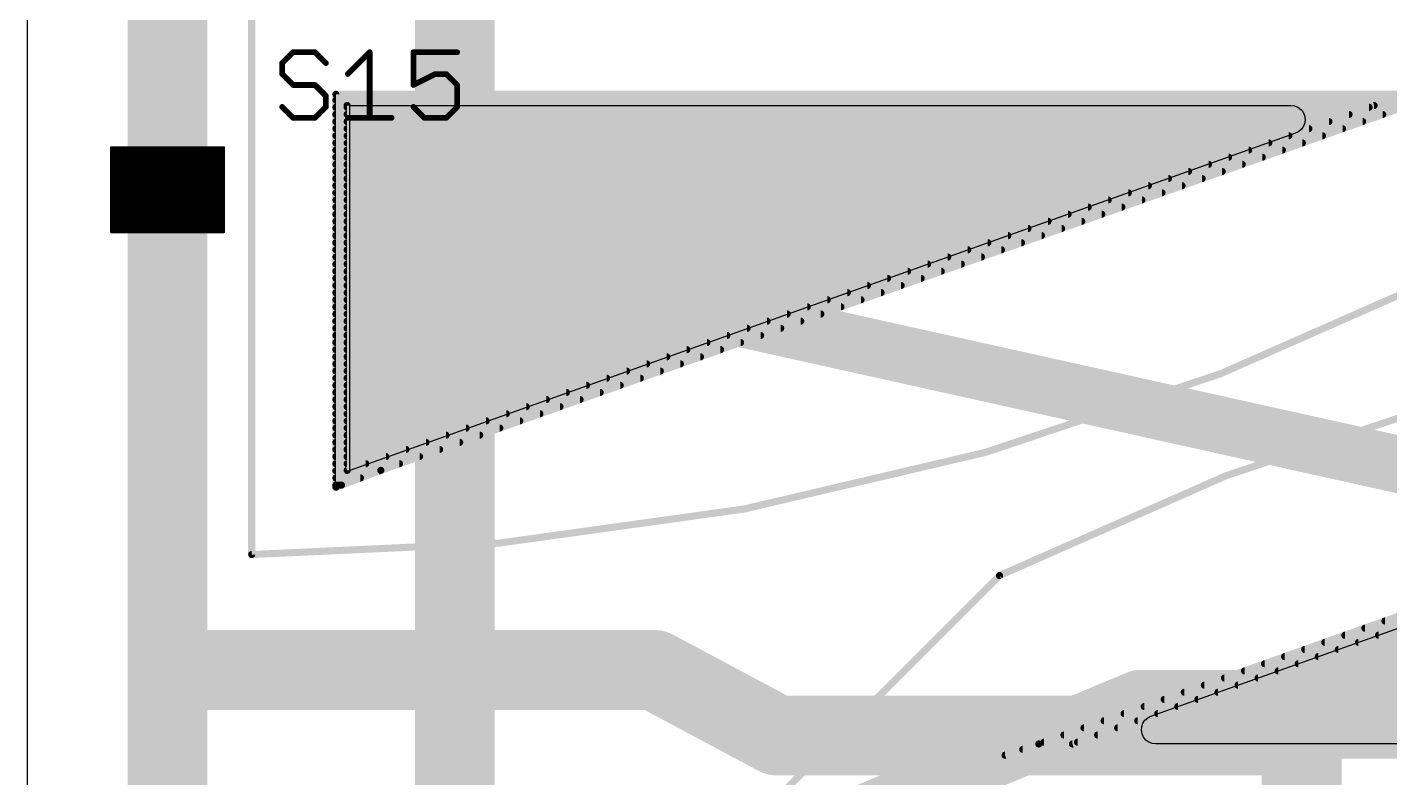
# Model space of a CAD drawing. Extents: x 0 to 82, y 0 to 110.
# Drawn here: x 0 to 24.28, y 58.02 to 71.39 of the extents above; entities that cross this region are included whole.
import ezdxf

# ---------------------------------------------------------------- set-up
doc = ezdxf.new("R2010")
doc.units = 0
for name, color, linetype in [('1', 22, 'CONTINUOUS'), ('16', 175, 'CONTINUOUS'), ('17', 82, 'CONTINUOUS'), ('18', 82, 'CONTINUOUS'), ('20', 7, 'CONTINUOUS'), ('21', 253, 'CONTINUOUS'), ('25', 253, 'CONTINUOUS'), ('29', 253, 'CONTINUOUS'), ('30', 253, 'CONTINUOUS'), ('31', 253, 'CONTINUOUS')]:
    doc.layers.add(name, color=color, linetype=linetype)

# ---------------------------------------------------------------- blocks, each defined once
blk = doc.blocks.new('ROUNDP')
at = {"const_width": 0.5}
blk.add_lwpolyline([(0, -0.25, 1), (0, 0.25, 1), (0, -0.25)], format="xyb", dxfattribs=at)
blk = doc.blocks.new('RECT')
blk.add_solid([(-0.5, -0.5), (0.5, -0.5), (-0.5, 0.5), (0.5, 0.5)])
blk = doc.blocks.new('ROUNDV')
at = {"const_width": 0.5}
blk.add_lwpolyline([(0, -0.25, 1), (0, 0.25, 1), (0, -0.25)], format="xyb", dxfattribs=at)

msp = doc.modelspace()

# ---------------------------------------------------------------- linework, layer by layer
at = {"layer": '1'}
for p, q in [((5.75, 70), (22.5172, 70)), ((5.75, 63.5), (5.75, 70)), ((22.5172, 70), (22.5812, 69.9918)), ((22.5812, 69.9918), (22.641, 69.9677)), ((22.641, 69.9677), (22.6929, 69.9294)), ((22.6929, 69.9294), (22.7335, 69.8791)), ((22.7335, 69.8791), (22.76, 69.8203)), ((22.7654, 69.6924), (22.7439, 69.6316)), ((22.76, 69.8203), (22.7709, 69.7567)), ((22.7709, 69.7567), (22.7654, 69.6924)), ((22.6017, 69.5065), (5.75, 63.5)), ((22.6593, 69.5355), (22.6017, 69.5065)), ((22.7078, 69.5781), (22.6593, 69.5355)), ((22.7439, 69.6316), (22.7078, 69.5781)), ((20.0233, 59.1185), (36.875, 65.125)), ((19.8811, 58.9934), (19.9172, 59.0469)), ((19.9172, 59.0469), (19.9657, 59.0895)), ((19.9657, 59.0895), (20.0233, 59.1185)), ((19.8541, 58.8683), (19.8596, 58.9326)), ((19.865, 58.8047), (19.8541, 58.8683)), ((19.8596, 58.9326), (19.8811, 58.9934)), ((19.8915, 58.7459), (19.865, 58.8047)), ((19.9321, 58.6956), (19.8915, 58.7459)), ((19.984, 58.6573), (19.9321, 58.6956)), ((20.0438, 58.6332), (19.984, 58.6573)), ((20.1078, 58.625), (20.0438, 58.6332)), ((36.875, 58.625), (20.1078, 58.625))]:
    msp.add_line(p, q, dxfattribs=at)
for points, const_width in [([(3.5, 69.25), (1.5, 69.25)], 0.05), ([(1.5, 69.25), (1.5, 67.75)], 0.05), ([(3.5, 69.25), (1.5, 69.25)], 0.05), ([(3.5, 69.2), (1.5, 69.2)], 0.05), ([(3.5, 67.75), (3.5, 69.25)], 0.05), ([(3.5, 69.15), (1.5, 69.15)], 0.05), ([(3.5, 69.1), (1.5, 69.1)], 0.05), ([(3.5, 69.05), (1.5, 69.05)], 0.05), ([(3.5, 69), (1.5, 69)], 0.05), ([(3.5, 68.95), (1.5, 68.95)], 0.05), ([(3.5, 68.9), (1.5, 68.9)], 0.05), ([(3.5, 68.85), (1.5, 68.85)], 0.05), ([(3.5, 68.8), (1.5, 68.8)], 0.05), ([(3.5, 68.75), (1.5, 68.75)], 0.05), ([(3.5, 68.7), (1.5, 68.7)], 0.05), ([(3.5, 68.65), (1.5, 68.65)], 0.05), ([(3.5, 68.6), (1.5, 68.6)], 0.05), ([(3.5, 68.55), (1.5, 68.55)], 0.05), ([(3.5, 68.5), (1.5, 68.5)], 0.05), ([(3.5, 68.45), (1.5, 68.45)], 0.05), ([(3.5, 68.4), (1.5, 68.4)], 0.05), ([(3.5, 68.35), (1.5, 68.35)], 0.05), ([(3.5, 68.3), (1.5, 68.3)], 0.05), ([(3.5, 68.25), (1.5, 68.25)], 0.05), ([(3.5, 68.2), (1.5, 68.2)], 0.05), ([(3.5, 68.15), (1.5, 68.15)], 0.05), ([(3.5, 68.1), (1.5, 68.1)], 0.05), ([(3.5, 68.05), (1.5, 68.05)], 0.05), ([(3.5, 68), (1.5, 68)], 0.05), ([(3.5, 67.95), (1.5, 67.95)], 0.05), ([(3.5, 67.9), (1.5, 67.9)], 0.05), ([(3.5, 67.85), (1.5, 67.85)], 0.05), ([(3.5, 67.8), (1.5, 67.8)], 0.05), ([(1.5, 67.75), (3.5, 67.75)], 0.05), ([(11.176, 66.548), (6.6, 66.9)], 1.016), ([(11.176, 59.944), (2.5, 59.944)], 1.4224), ([(23.368, 59.436), (23.876, 59.944)], 1.016), ([(23.876, 59.944), (34.244, 59.944)], 1.016), ([(13.716, 56.896), (19.812, 59.436)], 1.016), ([(19.812, 59.436), (23.368, 59.436)], 1.016)]:
    msp.add_lwpolyline(points, dxfattribs=dict(at, const_width=const_width))
for points, const_width in [([(1.5, 69.2625, 1), (1.5, 69.2375)], 0.025), ([(1.5125, 69.25, 1), (1.4875, 69.25)], 0.025), ([(1.5, 69.2625, 1), (1.5, 69.2375)], 0.025), ([(1.5, 69.2125, 1), (1.5, 69.1875)], 0.025), ([(3.5125, 69.25, 1), (3.4875, 69.25)], 0.025), ([(3.5, 69.2375, 1), (3.5, 69.2625)], 0.025), ([(3.5, 69.2375, 1), (3.5, 69.2625)], 0.025), ([(3.5, 69.1875, 1), (3.5, 69.2125)], 0.025), ([(1.5, 69.1625, 1), (1.5, 69.1375)], 0.025), ([(1.5, 69.1125, 1), (1.5, 69.0875)], 0.025), ([(1.5, 69.0625, 1), (1.5, 69.0375)], 0.025), ([(1.5, 69.0125, 1), (1.5, 68.9875)], 0.025), ([(1.5, 68.9625, 1), (1.5, 68.9375)], 0.025), ([(3.5, 69.1375, 1), (3.5, 69.1625)], 0.025), ([(3.5, 69.0875, 1), (3.5, 69.1125)], 0.025), ([(3.5, 69.0375, 1), (3.5, 69.0625)], 0.025), ([(3.5, 68.9875, 1), (3.5, 69.0125)], 0.025), ([(3.5, 68.9375, 1), (3.5, 68.9625)], 0.025), ([(1.5, 68.9125, 1), (1.5, 68.8875)], 0.025), ([(1.5, 68.8625, 1), (1.5, 68.8375)], 0.025), ([(1.5, 68.8125, 1), (1.5, 68.7875)], 0.025), ([(1.5, 68.7625, 1), (1.5, 68.7375)], 0.025), ([(1.5, 68.7125, 1), (1.5, 68.6875)], 0.025), ([(3.5, 68.8875, 1), (3.5, 68.9125)], 0.025), ([(3.5, 68.8375, 1), (3.5, 68.8625)], 0.025), ([(3.5, 68.7875, 1), (3.5, 68.8125)], 0.025), ([(3.5, 68.7375, 1), (3.5, 68.7625)], 0.025), ([(3.5, 68.6875, 1), (3.5, 68.7125)], 0.025), ([(1.5, 68.6625, 1), (1.5, 68.6375)], 0.025), ([(1.5, 68.6125, 1), (1.5, 68.5875)], 0.025), ([(1.5, 68.5625, 1), (1.5, 68.5375)], 0.025), ([(1.5, 68.5125, 1), (1.5, 68.4875)], 0.025), ([(1.5, 68.4625, 1), (1.5, 68.4375)], 0.025), ([(3.5, 68.6375, 1), (3.5, 68.6625)], 0.025), ([(3.5, 68.5875, 1), (3.5, 68.6125)], 0.025), ([(3.5, 68.5375, 1), (3.5, 68.5625)], 0.025), ([(3.5, 68.4875, 1), (3.5, 68.5125)], 0.025), ([(3.5, 68.4375, 1), (3.5, 68.4625)], 0.025), ([(1.5, 68.4125, 1), (1.5, 68.3875)], 0.025), ([(1.5, 68.3625, 1), (1.5, 68.3375)], 0.025), ([(1.5, 68.3125, 1), (1.5, 68.2875)], 0.025), ([(1.5, 68.2625, 1), (1.5, 68.2375)], 0.025), ([(1.5, 68.2125, 1), (1.5, 68.1875)], 0.025), ([(3.5, 68.3875, 1), (3.5, 68.4125)], 0.025), ([(3.5, 68.3375, 1), (3.5, 68.3625)], 0.025), ([(3.5, 68.2875, 1), (3.5, 68.3125)], 0.025), ([(3.5, 68.2375, 1), (3.5, 68.2625)], 0.025), ([(3.5, 68.1875, 1), (3.5, 68.2125)], 0.025), ([(1.5, 68.1625, 1), (1.5, 68.1375)], 0.025), ([(1.5, 68.1125, 1), (1.5, 68.0875)], 0.025), ([(1.5, 68.0625, 1), (1.5, 68.0375)], 0.025), ([(1.5, 68.0125, 1), (1.5, 67.9875)], 0.025), ([(3.5, 68.1375, 1), (3.5, 68.1625)], 0.025), ([(3.5, 68.0875, 1), (3.5, 68.1125)], 0.025), ([(3.5, 68.0375, 1), (3.5, 68.0625)], 0.025), ([(3.5, 67.9875, 1), (3.5, 68.0125)], 0.025), ([(1.5, 67.9625, 1), (1.5, 67.9375)], 0.025), ([(1.5, 67.9125, 1), (1.5, 67.8875)], 0.025), ([(1.5, 67.8625, 1), (1.5, 67.8375)], 0.025), ([(1.5, 67.8125, 1), (1.5, 67.7875)], 0.025), ([(1.5, 67.7625, 1), (1.5, 67.7375)], 0.025), ([(1.4875, 67.75, 1), (1.5125, 67.75)], 0.025), ([(3.4875, 67.75, 1), (3.5125, 67.75)], 0.025), ([(3.5, 67.9375, 1), (3.5, 67.9625)], 0.025), ([(3.5, 67.8875, 1), (3.5, 67.9125)], 0.025), ([(3.5, 67.8375, 1), (3.5, 67.8625)], 0.025), ([(3.5, 67.7875, 1), (3.5, 67.8125)], 0.025), ([(3.5, 67.7375, 1), (3.5, 67.7625)], 0.025), ([(6.6195, 67.1533, 1), (6.5805, 66.6467)], 0.508), ([(11.1565, 66.2947, 1), (11.1955, 66.8013)], 0.508), ([(2.5, 60.2996, 1), (2.5, 59.5884)], 0.7112), ([(11.176, 59.5884, 1), (11.176, 60.2996)], 0.7112), ([(23.876, 60.198, 1), (23.876, 59.69)], 0.508), ([(24.0556, 59.7644, 1), (23.6964, 60.1236)], 0.508), ([(19.812, 59.69, 1), (19.812, 59.182)], 0.508), ([(19.9097, 59.2015, 1), (19.7143, 59.6705)], 0.508), ([(23.1884, 59.6156, 1), (23.5476, 59.2564)], 0.508), ([(23.368, 59.182, 1), (23.368, 59.69)], 0.508)]:
    msp.add_lwpolyline(points, format="xyb", dxfattribs=dict(at, const_width=const_width))
at = {"layer": '16'}
for points, const_width in [([(2.5, 68.5), (2.5, 75.144)], 1.4224), ([(7.62, 72.707), (7.62, 62.484)], 1.4224), ([(2.5, 68.5), (2.5, 63.5)], 1.4224), ([(40.125, 60.125), (11.176, 66.548)], 1.016), ([(2.5, 63.5), (2.5, 59.944)], 1.4224), ([(2.5, 59.944), (2.5, 63.5)], 1.4224), ([(7.62, 62.484), (7.62, 53.848)], 1.4224), ([(2.5, 59.944), (2.5, 38.14)], 1.4224), ([(13.36, 58.776), (11.176, 59.944)], 1.4224), ([(22.708, 58.776), (23.368, 59.436)], 1.4224), ([(23.368, 59.436), (29.972, 59.436)], 1.4224), ([(22.708, 58.776), (13.36, 58.776)], 1.4224), ([(22.708, 56.13), (22.708, 58.776)], 1.4224)]:
    msp.add_lwpolyline(points, dxfattribs=dict(at, const_width=const_width))
for points, const_width in [([(2.8556, 68.5, 1), (2.1444, 68.5)], 0.7112), ([(2.1444, 68.5, 1), (2.8556, 68.5)], 0.7112), ([(11.231, 66.796, 1), (11.121, 66.3)], 0.508), ([(2.8556, 63.5, 1), (2.1444, 63.5)], 0.7112), ([(2.8556, 63.5, 1), (2.1444, 63.5)], 0.7112), ([(2.1444, 63.5, 1), (2.8556, 63.5)], 0.7112), ([(7.9756, 62.484, 1), (7.2644, 62.484)], 0.7112), ([(7.2644, 62.484, 1), (7.9756, 62.484)], 0.7112), ([(2.8556, 59.944, 1), (2.1444, 59.944)], 0.7112), ([(11.3437, 60.2576, 1), (11.0083, 59.6304)], 0.7112), ([(2.1444, 59.944, 1), (2.8556, 59.944)], 0.7112), ([(2.1444, 59.944, 1), (2.8556, 59.944)], 0.7112), ([(23.368, 59.7916, 1), (23.368, 59.0804)], 0.7112), ([(23.6194, 59.1846, 1), (23.1166, 59.6874)], 0.7112), ([(13.36, 59.1316, 1), (13.36, 58.4204)], 0.7112), ([(23.0636, 58.776, 1), (22.3524, 58.776)], 0.7112), ([(22.708, 58.4204, 1), (22.708, 59.1316)], 0.7112), ([(13.1923, 58.4624, 1), (13.5277, 59.0896)], 0.7112), ([(22.4566, 59.0274, 1), (22.9594, 58.5246)], 0.7112)]:
    msp.add_lwpolyline(points, format="xyb", dxfattribs=dict(at, const_width=const_width))
at = {"layer": '20'}
msp.add_line((0, 109.5), (0, 0), dxfattribs=at)
at = {"layer": '21', "const_width": 0.127}
for points in [[(4, 72), (4, 62)], [(17.325, 61.625), (12.325, 56.625)]]:
    msp.add_lwpolyline(points, dxfattribs=at)
at = {"layer": '21'}
for points, const_width in [([(4, 62, 0.1158), (25.3, 67)], 0.127), ([(38.625, 66.625, 0.1158), (17.325, 61.625)], 0.127), ([(4, 62.0318, 1), (4, 61.9682)], 0.0635), ([(3.9682, 62, 1), (4.0317, 62)], 0.0635), ([(17.3109, 61.6534, 1), (17.3391, 61.5966)], 0.0635), ([(17.3475, 61.6025, 1), (17.3025, 61.6475)], 0.0635)]:
    msp.add_lwpolyline(points, format="xyb", dxfattribs=dict(at, const_width=const_width))
at = {"layer": '25', "const_width": 0.1016}
for points in [[(4.7375, 70.9502), (4.5426, 70.7553)], [(5.1273, 70.9502), (4.7375, 70.9502)], [(5.3222, 70.7553), (5.1273, 70.9502)], [(5.712, 70.5604), (6.1018, 70.9502)], [(6.1018, 70.9502), (6.1018, 69.7808)], [(7.661, 70.9502), (6.8814, 70.9502)], [(6.8814, 70.9502), (6.8814, 70.3655)], [(4.5426, 70.7553), (4.5426, 70.5604)], [(4.5426, 70.5604), (4.7375, 70.3655)], [(4.7375, 70.3655), (5.1273, 70.3655)], [(5.1273, 70.3655), (5.3222, 70.1706)], [(6.8814, 70.3655), (7.2712, 70.5604)], [(7.2712, 70.5604), (7.4661, 70.5604)], [(7.4661, 70.5604), (7.661, 70.3655)], [(7.661, 70.3655), (7.661, 69.9757)], [(5.3222, 70.1706), (5.3222, 69.9757)], [(4.7375, 69.7808), (4.5426, 69.9757)], [(5.3222, 69.9757), (5.1273, 69.7808)], [(7.0763, 69.7808), (6.8814, 69.9757)], [(7.661, 69.9757), (7.4661, 69.7808)], [(5.1273, 69.7808), (4.7375, 69.7808)], [(5.712, 69.7808), (6.4916, 69.7808)], [(7.4661, 69.7808), (7.0763, 69.7808)]]:
    msp.add_lwpolyline(points, dxfattribs=at)
at = {"layer": '25', "const_width": 0.0508}
for points in [[(4.7375, 70.9756, 1), (4.7375, 70.9248)], [(4.7555, 70.9322, 1), (4.7195, 70.9682)], [(5.1453, 70.9682, 1), (5.1093, 70.9322)], [(5.1273, 70.9248, 1), (5.1273, 70.9756)], [(6.1272, 70.9502, 1), (6.0764, 70.9502)], [(6.1198, 70.9322, 1), (6.0838, 70.9682)], [(6.8814, 70.9756, 1), (6.8814, 70.9248)], [(6.9068, 70.9502, 1), (6.856, 70.9502)], [(7.661, 70.9248, 1), (7.661, 70.9756)], [(4.5246, 70.7733, 1), (4.5606, 70.7373)], [(4.568, 70.7553, 1), (4.5172, 70.7553)], [(5.3042, 70.7373, 1), (5.3402, 70.7733)], [(4.5606, 70.5784, 1), (4.5246, 70.5424)], [(4.5172, 70.5604, 1), (4.568, 70.5604)], [(4.7375, 70.3909, 1), (4.7375, 70.3401)], [(4.7195, 70.3475, 1), (4.7555, 70.3835)], [(5.1453, 70.3835, 1), (5.1093, 70.3475)], [(5.1273, 70.3401, 1), (5.1273, 70.3909)], [(5.694, 70.5784, 1), (5.73, 70.5424)], [(6.87, 70.3882, 1), (6.8928, 70.3428)], [(7.2712, 70.5858, 1), (7.2712, 70.535)], [(7.2826, 70.5377, 1), (7.2598, 70.5831)], [(7.4841, 70.5784, 1), (7.4481, 70.5424)], [(7.4661, 70.535, 1), (7.4661, 70.5858)], [(7.6864, 70.3655, 1), (7.6356, 70.3655)], [(7.643, 70.3475, 1), (7.679, 70.3835)], [(5.3476, 70.1706, 1), (5.2968, 70.1706)], [(5.3042, 70.1526, 1), (5.3402, 70.1886)], [(6.856, 70.3655, 1), (6.9068, 70.3655)], [(4.5606, 69.9937, 1), (4.5246, 69.9577)], [(5.2968, 69.9757, 1), (5.3476, 69.9757)], [(5.3402, 69.9577, 1), (5.3042, 69.9937)], [(6.8994, 69.9937, 1), (6.8634, 69.9577)], [(7.6356, 69.9757, 1), (7.6864, 69.9757)], [(7.679, 69.9577, 1), (7.643, 69.9937)], [(4.7375, 69.8062, 1), (4.7375, 69.7554)], [(4.7195, 69.7628, 1), (4.7555, 69.7988)], [(5.1093, 69.7988, 1), (5.1453, 69.7628)], [(5.1273, 69.7554, 1), (5.1273, 69.8062)], [(5.712, 69.8062, 1), (5.712, 69.7554)], [(6.0764, 69.7808, 1), (6.1272, 69.7808)], [(6.4916, 69.7554, 1), (6.4916, 69.8062)], [(7.0763, 69.8062, 1), (7.0763, 69.7554)], [(7.0583, 69.7628, 1), (7.0943, 69.7988)], [(7.4481, 69.7988, 1), (7.4841, 69.7628)], [(7.4661, 69.7554, 1), (7.4661, 69.8062)]]:
    msp.add_lwpolyline(points, format="xyb", dxfattribs=at)
at = {"layer": '29', "const_width": 0.0635}
for points in [[(5.5, 70.2318, 1), (5.5, 70.1683)], [(5.5317, 70.2, 1), (5.4683, 70.2)], [(5.5, 70.1268, 1), (5.5, 70.0632)], [(5.5, 69.9998, 1), (5.5, 69.9363)], [(5.5, 69.7458, 1), (5.5, 69.6822)], [(5.5, 69.8728, 1), (5.5, 69.8093)], [(23.7948, 69.6822, 1), (23.7948, 69.7458)], [(24.1524, 69.8093, 1), (24.1524, 69.8728)], [(5.5, 69.6188, 1), (5.5, 69.5553)], [(5.5, 69.4918, 1), (5.5, 69.4283)], [(23.0797, 69.4283, 1), (23.0797, 69.4918)], [(23.4372, 69.5553, 1), (23.4372, 69.6188)], [(5.5, 69.3648, 1), (5.5, 69.3012)], [(5.5, 69.2378, 1), (5.5, 69.1743)], [(22.3646, 69.1743, 1), (22.3646, 69.2378)], [(22.7221, 69.3012, 1), (22.7221, 69.3648)], [(5.5, 68.9838, 1), (5.5, 68.9202)], [(5.5, 69.1108, 1), (5.5, 69.0473)], [(21.6495, 68.9202, 1), (21.6495, 68.9838)], [(22.007, 69.0473, 1), (22.007, 69.1108)], [(5.5, 68.8568, 1), (5.5, 68.7933)], [(5.5, 68.7298, 1), (5.5, 68.6663)], [(20.9344, 68.6663, 1), (20.9344, 68.7298)], [(21.2919, 68.7933, 1), (21.2919, 68.8568)], [(5.5, 68.6028, 1), (5.5, 68.5392)], [(5.5, 68.4758, 1), (5.5, 68.4123)], [(20.2193, 68.4123, 1), (20.2193, 68.4758)], [(20.5768, 68.5392, 1), (20.5768, 68.6028)], [(5.5, 68.2218, 1), (5.5, 68.1582)], [(5.5, 68.3488, 1), (5.5, 68.2853)], [(19.5042, 68.1582, 1), (19.5042, 68.2218)], [(19.8617, 68.2853, 1), (19.8617, 68.3488)], [(5.5, 68.0948, 1), (5.5, 68.0312)], [(5.5, 67.9678, 1), (5.5, 67.9043)], [(18.789, 67.9043, 1), (18.789, 67.9678)], [(19.1466, 68.0312, 1), (19.1466, 68.0948)], [(5.5, 67.7138, 1), (5.5, 67.6502)], [(5.5, 67.8407, 1), (5.5, 67.7772)], [(18.0739, 67.6502, 1), (18.0739, 67.7138)], [(18.4315, 67.7772, 1), (18.4315, 67.8407)], [(5.5, 67.5868, 1), (5.5, 67.5233)], [(17.7164, 67.5233, 1), (17.7164, 67.5868)], [(5.5, 67.3328, 1), (5.5, 67.2692)], [(5.5, 67.4597, 1), (5.5, 67.3962)], [(17.0013, 67.2692, 1), (17.0013, 67.3328)], [(17.3588, 67.3962, 1), (17.3588, 67.4597)], [(5.5, 67.2058, 1), (5.5, 67.1423)], [(5.5, 67.0787, 1), (5.5, 67.0152)], [(16.2862, 67.0152, 1), (16.2862, 67.0787)], [(16.6437, 67.1423, 1), (16.6437, 67.2058)], [(5.5, 66.9518, 1), (5.5, 66.8882)], [(5.5, 66.8248, 1), (5.5, 66.7613)], [(15.5711, 66.7613, 1), (15.5711, 66.8248)], [(15.9286, 66.8882, 1), (15.9286, 66.9518)], [(5.5, 66.5708, 1), (5.5, 66.5072)], [(5.5, 66.6977, 1), (5.5, 66.6342)], [(14.856, 66.5072, 1), (14.856, 66.5708)], [(15.2135, 66.6342, 1), (15.2135, 66.6977)], [(5.5, 66.4438, 1), (5.5, 66.3803)], [(5.5, 66.3167, 1), (5.5, 66.2532)], [(14.1408, 66.2532, 1), (14.1408, 66.3167)], [(14.4984, 66.3803, 1), (14.4984, 66.4438)], [(5.5, 66.1898, 1), (5.5, 66.1262)], [(5.5, 66.0628, 1), (5.5, 65.9993)], [(13.4257, 65.9993, 1), (13.4257, 66.0628)], [(13.7833, 66.1262, 1), (13.7833, 66.1898)], [(5.5, 65.8088, 1), (5.5, 65.7452)], [(5.5, 65.9357, 1), (5.5, 65.8722)], [(12.7106, 65.7452, 1), (12.7106, 65.8088)], [(13.0682, 65.8722, 1), (13.0682, 65.9357)], [(5.5, 65.6818, 1), (5.5, 65.6183)], [(5.5, 65.5547, 1), (5.5, 65.4912)], [(11.9955, 65.4912, 1), (11.9955, 65.5547)], [(12.3531, 65.6183, 1), (12.3531, 65.6818)], [(5.5, 65.4278, 1), (5.5, 65.3642)], [(5.5, 65.3008, 1), (5.5, 65.2373)], [(11.2804, 65.2373, 1), (11.2804, 65.3008)], [(11.638, 65.3642, 1), (11.638, 65.4278)], [(5.5, 65.0468, 1), (5.5, 64.9832)], [(5.5, 65.1738, 1), (5.5, 65.1103)], [(10.5653, 64.9832, 1), (10.5653, 65.0468)], [(10.9229, 65.1103, 1), (10.9229, 65.1738)], [(5.5, 64.9198, 1), (5.5, 64.8563)], [(5.5, 64.7928, 1), (5.5, 64.7293)], [(9.8502, 64.7293, 1), (9.8502, 64.7928)], [(10.2078, 64.8563, 1), (10.2078, 64.9198)], [(5.5, 64.6658, 1), (5.5, 64.6022)], [(9.4926, 64.6022, 1), (9.4926, 64.6658)], [(5.5, 64.5388, 1), (5.5, 64.4753)], [(5.5, 64.4118, 1), (5.5, 64.3483)], [(8.7775, 64.3483, 1), (8.7775, 64.4118)], [(9.1351, 64.4753, 1), (9.1351, 64.5388)], [(5.5, 64.2848, 1), (5.5, 64.2212)], [(5.5, 64.1578, 1), (5.5, 64.0943)], [(8.0624, 64.0943, 1), (8.0624, 64.1578)], [(8.42, 64.2212, 1), (8.42, 64.2848)], [(5.5, 64.0307, 1), (5.5, 63.9672)], [(5.5, 63.9038, 1), (5.5, 63.8402)], [(7.3473, 63.8402, 1), (7.3473, 63.9038)], [(7.7049, 63.9672, 1), (7.7049, 64.0307)], [(5.5, 63.6498, 1), (5.5, 63.5862)], [(5.5, 63.7768, 1), (5.5, 63.7133)], [(6.6322, 63.5862, 1), (6.6322, 63.6498)], [(6.9898, 63.7133, 1), (6.9898, 63.7768)], [(5.5, 63.5228, 1), (5.5, 63.4592)], [(5.5, 63.3958, 1), (5.5, 63.3323)], [(5.9373, 63.3323, 1), (5.9373, 63.3958)], [(6.2894, 63.5299, 1), (6.3106, 63.4701)], [(6.276, 63.4592, 1), (6.276, 63.5228)], [(6.3111, 63.4703, 1), (6.2889, 63.5297)], [(5.5, 63.2688, 1), (5.5, 63.2052)], [(5.4889, 63.2297, 1), (5.5111, 63.1703)], [(5.4683, 63.2, 1), (5.5317, 63.2)], [(5.5987, 63.2052, 1), (5.5987, 63.2688)], [(23.836, 60.7208, 1), (23.836, 60.6572)], [(24.1935, 60.8478, 1), (24.1935, 60.7843)], [(23.1208, 60.4668, 1), (23.1208, 60.4032)], [(23.4784, 60.5938, 1), (23.4784, 60.5303)], [(22.4057, 60.2128, 1), (22.4057, 60.1493)], [(22.7633, 60.3398, 1), (22.7633, 60.2762)], [(21.6906, 59.9588, 1), (21.6906, 59.8952)], [(22.0482, 60.0858, 1), (22.0482, 60.0222)], [(20.9755, 59.7048, 1), (20.9755, 59.6412)], [(21.3331, 59.8318, 1), (21.3331, 59.7683)], [(20.618, 59.5778, 1), (20.618, 59.5142)], [(19.9029, 59.3238, 1), (19.9029, 59.2602)], [(20.2604, 59.4508, 1), (20.2604, 59.3873)], [(19.1878, 59.0698, 1), (19.1878, 59.0063)], [(19.5453, 59.1968, 1), (19.5453, 59.1333)], [(18.4726, 58.8158, 1), (18.4726, 58.7523)], [(18.8302, 58.9428, 1), (18.8302, 58.8792)], [(17.74, 58.5618, 1), (17.74, 58.4982)], [(18.0144, 58.6549, 1), (18.0356, 58.5951)], [(18.035, 58.5949, 1), (18.015, 58.6551)], [(18.1151, 58.6888, 1), (18.1151, 58.6253)], [(17.425, 58.4568, 1), (17.425, 58.3933)], [(17.415, 58.4551, 1), (17.435, 58.3949)]]:
    msp.add_lwpolyline(points, format="xyb", dxfattribs=at)
at = {"layer": '29', "const_width": 0.127}
for points in [[(5.5, 70.2), (5.5, 63.2)], [(25.2, 70.2), (5.5, 70.2)], [(24.885, 70.095), (5.5, 70.095)], [(24.5099, 69.968), (5.5, 69.968)], [(6.3, 63.5), (24.6, 70)], [(24.1524, 69.841), (5.5, 69.841)], [(23.7948, 69.714), (5.5, 69.714)], [(23.4372, 69.587), (5.5, 69.587)], [(23.0797, 69.46), (5.5, 69.46)], [(22.7221, 69.333), (5.5, 69.333)], [(22.3646, 69.206), (5.5, 69.206)], [(22.007, 69.079), (5.5, 69.079)], [(21.6495, 68.952), (5.5, 68.952)], [(21.2919, 68.825), (5.5, 68.825)], [(20.9344, 68.698), (5.5, 68.698)], [(20.5768, 68.571), (5.5, 68.571)], [(20.2193, 68.444), (5.5, 68.444)], [(19.8617, 68.317), (5.5, 68.317)], [(19.5042, 68.19), (5.5, 68.19)], [(19.1466, 68.063), (5.5, 68.063)], [(18.789, 67.936), (5.5, 67.936)], [(18.4315, 67.809), (5.5, 67.809)], [(18.0739, 67.682), (5.5, 67.682)], [(17.7164, 67.555), (5.5, 67.555)], [(17.3588, 67.428), (5.5, 67.428)], [(17.0013, 67.301), (5.5, 67.301)], [(16.6437, 67.174), (5.5, 67.174)], [(16.2862, 67.047), (5.5, 67.047)], [(15.9286, 66.92), (5.5, 66.92)], [(15.5711, 66.793), (5.5, 66.793)], [(15.2135, 66.666), (5.5, 66.666)], [(14.856, 66.539), (5.5, 66.539)], [(14.4984, 66.412), (5.5, 66.412)], [(14.1408, 66.285), (5.5, 66.285)], [(13.7833, 66.158), (5.5, 66.158)], [(13.4257, 66.031), (5.5, 66.031)], [(13.0682, 65.904), (5.5, 65.904)], [(12.7106, 65.777), (5.5, 65.777)], [(12.3531, 65.65), (5.5, 65.65)], [(11.9955, 65.523), (5.5, 65.523)], [(11.638, 65.396), (5.5, 65.396)], [(11.2804, 65.269), (5.5, 65.269)], [(10.9229, 65.142), (5.5, 65.142)], [(10.5653, 65.015), (5.5, 65.015)], [(36.325, 65.125), (18.025, 58.625)], [(10.2078, 64.888), (5.5, 64.888)], [(9.8502, 64.761), (5.5, 64.761)], [(9.4926, 64.634), (5.5, 64.634)], [(9.1351, 64.507), (5.5, 64.507)], [(8.7775, 64.38), (5.5, 64.38)], [(8.42, 64.253), (5.5, 64.253)], [(8.0624, 64.126), (5.5, 64.126)], [(7.7049, 63.999), (5.5, 63.999)], [(7.3473, 63.872), (5.5, 63.872)], [(6.9898, 63.745), (5.5, 63.745)], [(6.6322, 63.618), (5.5, 63.618)], [(5.5, 63.2), (6.3, 63.5)], [(6.276, 63.491), (5.5, 63.491)], [(5.9373, 63.364), (5.5, 63.364)], [(5.5987, 63.237), (5.5, 63.237)], [(23.836, 60.689), (37.125, 60.689)], [(24.1935, 60.816), (37.125, 60.816)], [(23.1208, 60.435), (37.125, 60.435)], [(23.4784, 60.562), (37.125, 60.562)], [(22.4057, 60.181), (37.125, 60.181)], [(22.7633, 60.308), (37.125, 60.308)], [(21.6906, 59.927), (37.125, 59.927)], [(22.0482, 60.054), (37.125, 60.054)], [(20.9755, 59.673), (37.125, 59.673)], [(21.3331, 59.8), (37.125, 59.8)], [(20.618, 59.546), (37.125, 59.546)], [(19.9029, 59.292), (37.125, 59.292)], [(20.2604, 59.419), (37.125, 59.419)], [(19.1878, 59.038), (37.125, 59.038)], [(19.5453, 59.165), (37.125, 59.165)], [(18.4726, 58.784), (37.125, 58.784)], [(18.8302, 58.911), (37.125, 58.911)], [(18.025, 58.625), (17.425, 58.425)], [(17.74, 58.53), (37.125, 58.53)], [(18.1151, 58.657), (37.125, 58.657)], [(17.425, 58.425), (37.125, 58.425)]]:
    msp.add_lwpolyline(points, dxfattribs=at)
at = {"layer": '31', "const_width": 0.0635}
for points in [[(5.7, 70.0318, 1), (5.7, 69.9682)], [(5.7, 69.9998, 1), (5.7, 69.9363)], [(5.7317, 70, 1), (5.6683, 70)], [(23.9099, 69.9363, 1), (23.9099, 69.9998)], [(24.0106, 69.9701, 1), (23.9894, 70.0299)], [(24, 69.9682, 1), (24, 70.0318)], [(5.7, 69.7458, 1), (5.7, 69.6822)], [(5.7, 69.8728, 1), (5.7, 69.8093)], [(23.1948, 69.6822, 1), (23.1948, 69.7458)], [(23.5524, 69.8093, 1), (23.5524, 69.8728)], [(5.7, 69.6188, 1), (5.7, 69.5553)], [(5.7, 69.4918, 1), (5.7, 69.4283)], [(22.4797, 69.4283, 1), (22.4797, 69.4918)], [(22.8372, 69.5553, 1), (22.8372, 69.6188)], [(5.7, 69.3648, 1), (5.7, 69.3012)], [(5.7, 69.2378, 1), (5.7, 69.1743)], [(21.7646, 69.1743, 1), (21.7646, 69.2378)], [(22.1221, 69.3012, 1), (22.1221, 69.3648)], [(5.7, 68.9838, 1), (5.7, 68.9202)], [(5.7, 69.1108, 1), (5.7, 69.0473)], [(21.0495, 68.9202, 1), (21.0495, 68.9838)], [(21.407, 69.0473, 1), (21.407, 69.1108)], [(5.7, 68.8568, 1), (5.7, 68.7933)], [(5.7, 68.7298, 1), (5.7, 68.6663)], [(20.3344, 68.6663, 1), (20.3344, 68.7298)], [(20.6919, 68.7933, 1), (20.6919, 68.8568)], [(5.7, 68.6028, 1), (5.7, 68.5392)], [(5.7, 68.4758, 1), (5.7, 68.4123)], [(19.6193, 68.4123, 1), (19.6193, 68.4758)], [(19.9768, 68.5392, 1), (19.9768, 68.6028)], [(5.7, 68.2218, 1), (5.7, 68.1582)], [(5.7, 68.3488, 1), (5.7, 68.2853)], [(18.9042, 68.1582, 1), (18.9042, 68.2218)], [(19.2617, 68.2853, 1), (19.2617, 68.3488)], [(5.7, 68.0948, 1), (5.7, 68.0312)], [(5.7, 67.9678, 1), (5.7, 67.9043)], [(18.189, 67.9043, 1), (18.189, 67.9678)], [(18.5466, 68.0312, 1), (18.5466, 68.0948)], [(5.7, 67.7138, 1), (5.7, 67.6502)], [(5.7, 67.8407, 1), (5.7, 67.7772)], [(17.4739, 67.6502, 1), (17.4739, 67.7138)], [(17.8315, 67.7772, 1), (17.8315, 67.8407)], [(5.7, 67.5868, 1), (5.7, 67.5233)], [(17.1164, 67.5233, 1), (17.1164, 67.5868)], [(5.7, 67.3328, 1), (5.7, 67.2692)], [(5.7, 67.4597, 1), (5.7, 67.3962)], [(16.4013, 67.2692, 1), (16.4013, 67.3328)], [(16.7588, 67.3962, 1), (16.7588, 67.4597)], [(5.7, 67.2058, 1), (5.7, 67.1423)], [(5.7, 67.0787, 1), (5.7, 67.0152)], [(15.6862, 67.0152, 1), (15.6862, 67.0787)], [(16.0437, 67.1423, 1), (16.0437, 67.2058)], [(5.7, 66.9518, 1), (5.7, 66.8882)], [(5.7, 66.8248, 1), (5.7, 66.7613)], [(14.9711, 66.7613, 1), (14.9711, 66.8248)], [(15.3286, 66.8882, 1), (15.3286, 66.9518)], [(5.7, 66.5708, 1), (5.7, 66.5072)], [(5.7, 66.6977, 1), (5.7, 66.6342)], [(14.256, 66.5072, 1), (14.256, 66.5708)], [(14.6135, 66.6342, 1), (14.6135, 66.6977)], [(5.7, 66.4438, 1), (5.7, 66.3803)], [(5.7, 66.3167, 1), (5.7, 66.2532)], [(13.5408, 66.2532, 1), (13.5408, 66.3167)], [(13.8984, 66.3803, 1), (13.8984, 66.4438)], [(5.7, 66.1898, 1), (5.7, 66.1262)], [(5.7, 66.0628, 1), (5.7, 65.9993)], [(12.8257, 65.9993, 1), (12.8257, 66.0628)], [(13.1833, 66.1262, 1), (13.1833, 66.1898)], [(5.7, 65.8088, 1), (5.7, 65.7452)], [(5.7, 65.9357, 1), (5.7, 65.8722)], [(12.1106, 65.7452, 1), (12.1106, 65.8088)], [(12.4682, 65.8722, 1), (12.4682, 65.9357)], [(5.7, 65.6818, 1), (5.7, 65.6183)], [(5.7, 65.5547, 1), (5.7, 65.4912)], [(11.3955, 65.4912, 1), (11.3955, 65.5547)], [(11.7531, 65.6183, 1), (11.7531, 65.6818)], [(5.7, 65.4278, 1), (5.7, 65.3642)], [(5.7, 65.3008, 1), (5.7, 65.2373)], [(10.6804, 65.2373, 1), (10.6804, 65.3008)], [(11.038, 65.3642, 1), (11.038, 65.4278)], [(5.7, 65.0468, 1), (5.7, 64.9832)], [(5.7, 65.1738, 1), (5.7, 65.1103)], [(9.9653, 64.9832, 1), (9.9653, 65.0468)], [(10.3229, 65.1103, 1), (10.3229, 65.1738)], [(5.7, 64.9198, 1), (5.7, 64.8563)], [(5.7, 64.7928, 1), (5.7, 64.7293)], [(9.2502, 64.7293, 1), (9.2502, 64.7928)], [(9.6078, 64.8563, 1), (9.6078, 64.9198)], [(5.7, 64.6658, 1), (5.7, 64.6022)], [(8.8926, 64.6022, 1), (8.8926, 64.6658)], [(5.7, 64.5388, 1), (5.7, 64.4753)], [(5.7, 64.4118, 1), (5.7, 64.3483)], [(8.1775, 64.3483, 1), (8.1775, 64.4118)], [(8.5351, 64.4753, 1), (8.5351, 64.5388)], [(5.7, 64.2848, 1), (5.7, 64.2212)], [(5.7, 64.1578, 1), (5.7, 64.0943)], [(7.4624, 64.0943, 1), (7.4624, 64.1578)], [(7.82, 64.2212, 1), (7.82, 64.2848)], [(5.7, 64.0307, 1), (5.7, 63.9672)], [(5.7, 63.9038, 1), (5.7, 63.8402)], [(6.7473, 63.8402, 1), (6.7473, 63.9038)], [(7.1049, 63.9672, 1), (7.1049, 64.0307)], [(5.7, 63.6498, 1), (5.7, 63.5862)], [(5.7, 63.7768, 1), (5.7, 63.7133)], [(6.0322, 63.5862, 1), (6.0322, 63.6498)], [(6.3898, 63.7133, 1), (6.3898, 63.7768)], [(5.6894, 63.5299, 1), (5.7106, 63.4701)], [(5.6683, 63.5, 1), (5.7317, 63.5)], [(23.7208, 60.4668, 1), (23.7208, 60.4032)], [(24.0784, 60.5938, 1), (24.0784, 60.5303)], [(23.0057, 60.2128, 1), (23.0057, 60.1493)], [(23.3633, 60.3398, 1), (23.3633, 60.2762)], [(22.2906, 59.9588, 1), (22.2906, 59.8952)], [(22.6482, 60.0858, 1), (22.6482, 60.0222)], [(21.5755, 59.7048, 1), (21.5755, 59.6412)], [(21.9331, 59.8318, 1), (21.9331, 59.7683)], [(21.218, 59.5778, 1), (21.218, 59.5142)], [(20.5029, 59.3238, 1), (20.5029, 59.2602)], [(20.8604, 59.4508, 1), (20.8604, 59.3873)], [(19.7878, 59.0698, 1), (19.7878, 59.0063)], [(20.1453, 59.1968, 1), (20.1453, 59.1333)], [(19.0726, 58.8158, 1), (19.0726, 58.7523)], [(19.4302, 58.9428, 1), (19.4302, 58.8792)], [(18.625, 58.6568, 1), (18.625, 58.5932)], [(18.6144, 58.6549, 1), (18.6356, 58.5951)], [(18.7151, 58.6888, 1), (18.7151, 58.6253)]]:
    msp.add_lwpolyline(points, format="xyb", dxfattribs=at)
at = {"layer": '31', "const_width": 0.127}
for points in [[(5.7, 70), (5.7, 63.5)], [(5.7, 63.5), (24, 70)], [(24, 70), (5.7, 70)], [(23.9099, 69.968), (5.7, 69.968)], [(23.5524, 69.841), (5.7, 69.841)], [(23.1948, 69.714), (5.7, 69.714)], [(22.8372, 69.587), (5.7, 69.587)], [(22.4797, 69.46), (5.7, 69.46)], [(22.1221, 69.333), (5.7, 69.333)], [(21.7646, 69.206), (5.7, 69.206)], [(21.407, 69.079), (5.7, 69.079)], [(21.0495, 68.952), (5.7, 68.952)], [(20.6919, 68.825), (5.7, 68.825)], [(20.3344, 68.698), (5.7, 68.698)], [(19.9768, 68.571), (5.7, 68.571)], [(19.6193, 68.444), (5.7, 68.444)], [(19.2617, 68.317), (5.7, 68.317)], [(18.9042, 68.19), (5.7, 68.19)], [(18.5466, 68.063), (5.7, 68.063)], [(18.189, 67.936), (5.7, 67.936)], [(17.8315, 67.809), (5.7, 67.809)], [(17.4739, 67.682), (5.7, 67.682)], [(17.1164, 67.555), (5.7, 67.555)], [(16.7588, 67.428), (5.7, 67.428)], [(16.4013, 67.301), (5.7, 67.301)], [(16.0437, 67.174), (5.7, 67.174)], [(15.6862, 67.047), (5.7, 67.047)], [(15.3286, 66.92), (5.7, 66.92)], [(14.9711, 66.793), (5.7, 66.793)], [(14.6135, 66.666), (5.7, 66.666)], [(14.256, 66.539), (5.7, 66.539)], [(13.8984, 66.412), (5.7, 66.412)], [(13.5408, 66.285), (5.7, 66.285)], [(13.1833, 66.158), (5.7, 66.158)], [(12.8257, 66.031), (5.7, 66.031)], [(12.4682, 65.904), (5.7, 65.904)], [(12.1106, 65.777), (5.7, 65.777)], [(11.7531, 65.65), (5.7, 65.65)], [(11.3955, 65.523), (5.7, 65.523)], [(11.038, 65.396), (5.7, 65.396)], [(10.6804, 65.269), (5.7, 65.269)], [(10.3229, 65.142), (5.7, 65.142)], [(9.9653, 65.015), (5.7, 65.015)], [(36.925, 65.125), (18.625, 58.625)], [(9.6078, 64.888), (5.7, 64.888)], [(9.2502, 64.761), (5.7, 64.761)], [(8.8926, 64.634), (5.7, 64.634)], [(8.5351, 64.507), (5.7, 64.507)], [(8.1775, 64.38), (5.7, 64.38)], [(7.82, 64.253), (5.7, 64.253)], [(7.4624, 64.126), (5.7, 64.126)], [(7.1049, 63.999), (5.7, 63.999)], [(6.7473, 63.872), (5.7, 63.872)], [(6.3898, 63.745), (5.7, 63.745)], [(6.0322, 63.618), (5.7, 63.618)], [(23.7208, 60.435), (36.925, 60.435)], [(24.0784, 60.562), (36.925, 60.562)], [(23.0057, 60.181), (36.925, 60.181)], [(23.3633, 60.308), (36.925, 60.308)], [(22.2906, 59.927), (36.925, 59.927)], [(22.6482, 60.054), (36.925, 60.054)], [(21.5755, 59.673), (36.925, 59.673)], [(21.9331, 59.8), (36.925, 59.8)], [(21.218, 59.546), (36.925, 59.546)], [(20.5029, 59.292), (36.925, 59.292)], [(20.8604, 59.419), (36.925, 59.419)], [(19.7878, 59.038), (36.925, 59.038)], [(20.1453, 59.165), (36.925, 59.165)], [(19.0726, 58.784), (36.925, 58.784)], [(19.4302, 58.911), (36.925, 58.911)], [(18.625, 58.625), (36.925, 58.625)], [(18.7151, 58.657), (36.925, 58.657)]]:
    msp.add_lwpolyline(points, dxfattribs=at)

# ---------------------------------------------------------------- block references
at = {"layer": '1', "xscale": 1.5, "yscale": 1.5, "rotation": 180}
msp.add_blockref('RECT', (6.6, 66.9), dxfattribs=at)
at = {"layer": '17', "xscale": 1.308, "yscale": 1.308, "rotation": 180}
msp.add_blockref('ROUNDP', (2.5, 68.5), dxfattribs=at)
msp.add_blockref('ROUNDP', (2.5, 68.5), dxfattribs=at)
at = {"layer": '18', "xscale": 1.0064, "yscale": 1.0064}
for p in [(11.176, 66.548), (11.176, 66.548), (2.5, 59.944), (2.5, 59.944), (11.176, 59.944), (11.176, 59.944)]:
    msp.add_blockref('ROUNDV', p, dxfattribs=at)
at = {"layer": '29', "rotation": 180}
for name, p, xscale, yscale in [('ROUNDP', (2.5, 68.5), 1.5112, 1.5112), ('RECT', (6.6, 66.9), 1.7032, 1.7032)]:
    msp.add_blockref(name, p, dxfattribs=dict(at, xscale=xscale, yscale=yscale))
at = {"layer": '29', "xscale": 1.2096, "yscale": 1.2096}
for p in [(11.176, 66.548), (2.5, 59.944), (11.176, 59.944)]:
    msp.add_blockref('ROUNDV', p, dxfattribs=at)
at = {"layer": '30', "xscale": 1.5112, "yscale": 1.5112, "rotation": 180}
msp.add_blockref('ROUNDP', (2.5, 68.5), dxfattribs=at)
at = {"layer": '30', "xscale": 1.2096, "yscale": 1.2096}
for p in [(11.176, 66.548), (2.5, 59.944), (11.176, 59.944)]:
    msp.add_blockref('ROUNDV', p, dxfattribs=at)
at = {"layer": '31', "xscale": 1.5, "yscale": 1.5, "rotation": 180}
msp.add_blockref('RECT', (6.6, 66.9), dxfattribs=at)

doc.saveas('drawing.dxf')
